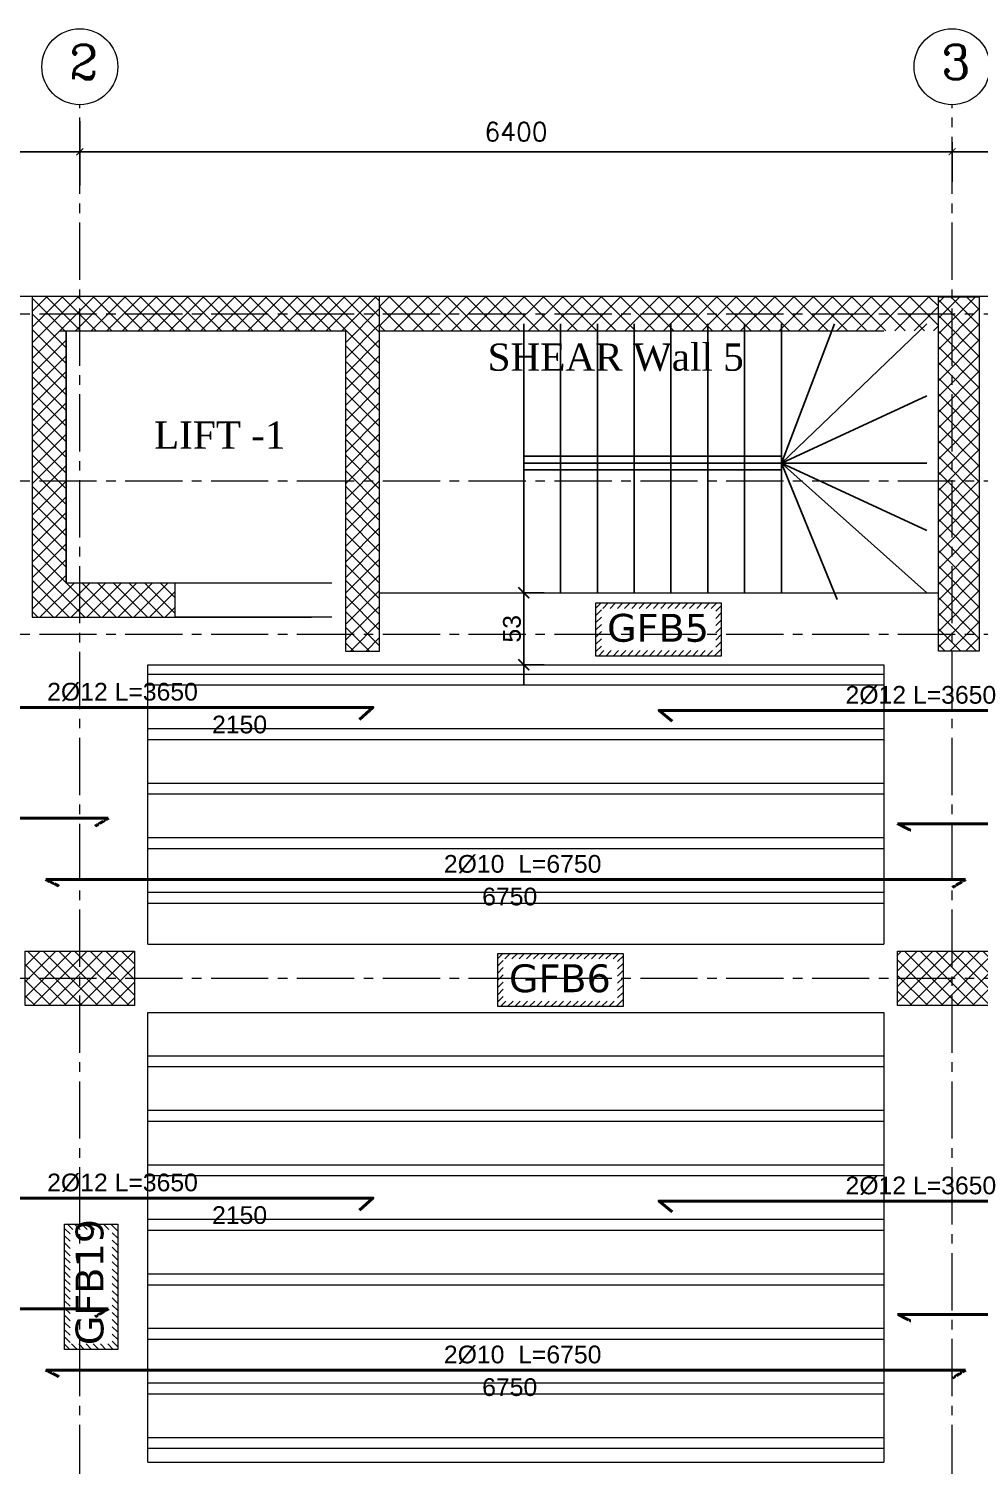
# Model space of a CAD drawing. Header units: inches. Extents: x -26151 to 62940, y -10194 to 246332.
# Drawn here: x 1778 to 2476, y 118994 to 120048 of the extents above; entities that cross this region are included whole.
import ezdxf

# ---------------------------------------------------------------- set-up
doc = ezdxf.new("R2010")
doc.units = ezdxf.units.IN
doc.header["$LTSCALE"] = 0.7
doc.header["$MEASUREMENT"] = 0
for name, pattern in [('ACAD_ISO10W100', [18, 12, -3, 0, -3]), ('CENTER2', [1.125, 0.75, -0.125, 0.125, -0.125]), ('DASHED2', [0.375, 0.25, -0.125])]:
    doc.linetypes.add(name, pattern=pattern)
doc.layers.get('0').update_dxf_attribs({"lineweight": 13})
doc.layers.get('Defpoints').update_dxf_attribs({"lineweight": 5})
for name, color, linetype, lineweight in [('axis', 254, 'ACAD_ISO10W100', 9), ('BEAM', 5, 'Continuous', 0), ('COLUMN', 4, 'Continuous', 20), ('dim', 1, 'Continuous', 25), ('hach', 9, 'Continuous', 9), ('hach 1', 254, 'Continuous', 9), ('hatch', 9, 'Continuous', 9), ('TEXT', 3, 'Continuous', 25), ('top renforcment', 7, 'Continuous', 40)]:
    doc.layers.add(name, color=color, linetype=linetype, lineweight=lineweight)
doc.layers.add('FURNITURE', color=4, linetype='Continuous')
doc.styles.add('100', font='romans.shx', dxfattribs={"height": 13.5})
doc.styles.add('GENERATED_STYLE_4', font='verdanai.ttf')
doc.styles.add('QW', font='times.ttf', dxfattribs={"height": 15})
doc.styles.add('romanc', font='verdana.ttf', dxfattribs={"height": 250})
doc.styles.get("Standard").update_dxf_attribs({"font": 'arial.ttf', "height": 13})
doc.dimstyles.new('abr100', dxfattribs={"dimtxt": 15, "dimasz": 5, "dimexe": 7, "dimexo": 7, "dimgap": 8, "dimtad": 1, "dimdec": 0, "dimlfac": 10, "dimzin": 4, "dimdsep": 46, "dimtxsty": '100', "dimblk": 'ARCHTICK', "dimcen": 0.09, "dimdle": 7, "dimclrd": 1, "dimclre": 8, "dimclrt": 2, "dimadec": 0, "dimazin": 1, "dimtfac": 1, "dimtdec": 0, "dimtix": 1, "dimtofl": 0, "dimtmove": 0, "dimatfit": 3, "dimldrblk": 'ARCHTICK', "dimfxl": 0, "dimtolj": 1, "dimtzin": 0, "dimlwd": -1, "dimlwe": -1, "dimarcsym": 0})
doc.dimstyles.get("Standard").update_dxf_attribs({"dimtxt": 13, "dimasz": 5, "dimexe": 0.18, "dimexo": 0.0625, "dimgap": 6, "dimtad": 1, "dimdec": 0, "dimlfac": 10, "dimzin": 0, "dimdsep": 46, "dimtxsty": 'Standard', "dimblk": 'ARCHTICK', "dimcen": 0.09, "dimse1": 1, "dimse2": 1, "dimclrd": 1, "dimclre": 7, "dimclrt": 3, "dimadec": 0, "dimazin": 0, "dimtfac": 1, "dimtdec": 0, "dimtix": 1, "dimtofl": 0, "dimtmove": 0, "dimatfit": 3, "dimldrblk": 'ARCHTICK', "dimfxl": 0, "dimtolj": 1, "dimtzin": 0, "dimarcsym": 0})
doc.dimstyles.new('STANDARD$0', dxfattribs={"dimscale": 0, "dimtxt": 50, "dimasz": 8, "dimexe": 15, "dimexo": 0.0625, "dimgap": 2, "dimtad": 1, "dimdec": 0, "dimzin": 0, "dimdsep": 46, "dimtxsty": 'Standard', "dimblk1": 'ARCHTICK', "dimblk2": 'ARCHTICK', "dimsah": 1, "dimcen": 0.09, "dimdle": 15, "dimclrd": 3, "dimclre": 3, "dimclrt": 3, "dimazin": 0, "dimtfac": 1, "dimtdec": 0, "dimtofl": 0, "dimtmove": 1, "dimatfit": 3, "dimldrblk": 'ARCHTICK', "dimfxl": 0, "dimtolj": 1, "dimtzin": 0, "dimarcsym": 0})
pattern_1 = [(45, (-460744.624, -142662.6286), (-5.7452426, 5.7452426), []), (135, (-460744.624, -142662.6286), (-5.7452426, -5.7452426), [])]

# ---------------------------------------------------------------- blocks, each defined once
blk = doc.blocks.new('_ArchTick')
at = {"color": 0, "linetype": 'ByBlock', "lineweight": 0, "const_width": 0.15}
blk.add_lwpolyline([(-0.5, -0.5), (0.5, 0.5)], dxfattribs=at)
blk = doc.blocks.new('*D132')
at = {"layer": 'Defpoints', "color": 0, "transparency": 16777216}
for p in [(1815.6, 119957.4), (1363.6, 119936.5), (1815.6, 119925.7)]:
    blk.add_point(p, dxfattribs=at)
at = {"layer": 'dim', "color": 8, "transparency": 16777216}
for p, q in [((1363.6, 119943.5), (1363.6, 119964.4)), ((1815.6, 119932.7), (1815.6, 119964.4))]:
    blk.add_line(p, q, dxfattribs=at)
at = {"layer": 'dim', "color": 1, "transparency": 16777216}
blk.add_line((1356.6, 119957.4), (1822.6, 119957.4), dxfattribs=at)
at = {"layer": 'dim', "color": 1, "transparency": 16777216, "xscale": 5, "yscale": 5, "zscale": 5, "rotation": 180}
blk.add_blockref('_ArchTick', (1363.6, 119957.4), dxfattribs=at)
at = {"layer": 'dim', "color": 1, "transparency": 16777216, "xscale": 5, "yscale": 5, "zscale": 5}
blk.add_blockref('_ArchTick', (1815.6, 119957.4), dxfattribs=at)
at = {"layer": 'dim', "color": 2, "transparency": 16777216, "insert": (1589.6, 119972.1), "char_height": 13.5, "attachment_point": 5, "style": '100'}
blk.add_mtext('\\A1;4520', dxfattribs=at)
blk = doc.blocks.new('*D133')
at = {"layer": 'Defpoints', "color": 0, "transparency": 16777216}
for p in [(2455.6, 119960.4), (2907.6, 119957.4), (2907.6, 119939.1)]:
    blk.add_point(p, dxfattribs=at)
at = {"layer": 'dim', "color": 8, "transparency": 16777216}
for p, q in [((2907.6, 119946.1), (2907.6, 119964.4)), ((2455.6, 119953.4), (2455.6, 119950.4))]:
    blk.add_line(p, q, dxfattribs=at)
at = {"layer": 'dim', "color": 1, "transparency": 16777216}
blk.add_line((2448.6, 119957.4), (2914.6, 119957.4), dxfattribs=at)
at = {"layer": 'dim', "color": 1, "transparency": 16777216, "xscale": 5, "yscale": 5, "zscale": 5, "rotation": 180}
blk.add_blockref('_ArchTick', (2455.6, 119957.4), dxfattribs=at)
at = {"layer": 'dim', "color": 1, "transparency": 16777216, "xscale": 5, "yscale": 5, "zscale": 5}
blk.add_blockref('_ArchTick', (2907.6, 119957.4), dxfattribs=at)
at = {"layer": 'dim', "color": 2, "transparency": 16777216, "insert": (2681.6, 119972.1), "char_height": 13.5, "attachment_point": 5, "style": '100'}
blk.add_mtext('\\A1;4520', dxfattribs=at)
blk = doc.blocks.new('*D146')
at = {"layer": 'Defpoints', "color": 0, "transparency": 16777216}
for p in [(1815.6, 119987), (2455.6, 119957.4), (2455.6, 119928.3)]:
    blk.add_point(p, dxfattribs=at)
at = {"layer": 'dim', "color": 8, "transparency": 16777216}
for p, q in [((1815.6, 119980), (1815.6, 119950.4)), ((2455.6, 119935.3), (2455.6, 119964.4))]:
    blk.add_line(p, q, dxfattribs=at)
at = {"layer": 'dim', "color": 1, "transparency": 16777216}
blk.add_line((1808.6, 119957.4), (2462.6, 119957.4), dxfattribs=at)
at = {"layer": 'dim', "color": 1, "transparency": 16777216, "xscale": 5, "yscale": 5, "zscale": 5, "rotation": 180}
blk.add_blockref('_ArchTick', (1815.6, 119957.4), dxfattribs=at)
at = {"layer": 'dim', "color": 1, "transparency": 16777216, "xscale": 5, "yscale": 5, "zscale": 5}
blk.add_blockref('_ArchTick', (2455.6, 119957.4), dxfattribs=at)
at = {"layer": 'dim', "color": 2, "transparency": 16777216, "insert": (2135.6, 119972.1), "char_height": 13.5, "attachment_point": 5, "style": '100'}
blk.add_mtext('\\A1;6400', dxfattribs=at)
blk = doc.blocks.new('*D147')
at = {"layer": 'Defpoints', "color": 0, "transparency": 16777216}
for p in [(1191.5, 119083.4, -19467.6), (1836.6, 119083.4, -59863), (1836.6, 119083.4)]:
    blk.add_point(p, dxfattribs=at)
at = {"layer": 'TEXT', "color": 3, "transparency": 16777216, "insert": (1562.2, 119096.1), "char_height": 13, "attachment_point": 5}
blk.add_mtext('\\A1;6451', dxfattribs=at)
blk = doc.blocks.new('*D148')
at = {"layer": 'Defpoints', "color": 0, "transparency": 16777216}
for p in [(1191.4, 119108.6), (1836.6, 119108.6, -19467.6), (1836.6, 119106.9)]:
    blk.add_point(p, dxfattribs=at)
at = {"layer": 'TEXT', "color": 3, "transparency": 16777216, "insert": (1571.7, 119119.9), "char_height": 13, "attachment_point": 5}
blk.add_mtext('\\A1;2%%C10  L=6451', dxfattribs=at)
blk = doc.blocks.new('*D149')
at = {"layer": 'Defpoints', "color": 0, "transparency": 16777216}
for p in [(1790.6, 119038.4, -19467.6), (2465.6, 119038.4, -59863), (2465.6, 119038.4)]:
    blk.add_point(p, dxfattribs=at)
at = {"layer": 'TEXT', "color": 3, "transparency": 16777216, "insert": (2131, 119051.1), "char_height": 13, "attachment_point": 5}
blk.add_mtext('\\A1;6750', dxfattribs=at)
blk = doc.blocks.new('*D150')
at = {"layer": 'Defpoints', "color": 0, "transparency": 16777216}
for p in [(1790.5, 119063.6), (2465.6, 119063.6, -19467.6), (2465.6, 119061.9)]:
    blk.add_point(p, dxfattribs=at)
at = {"layer": 'TEXT', "color": 3, "transparency": 16777216, "insert": (2140.5, 119074.9), "char_height": 13, "attachment_point": 5}
blk.add_mtext('\\A1;2%%C10  L=6750', dxfattribs=at)
blk = doc.blocks.new('*D151')
at = {"layer": 'Defpoints', "color": 0, "transparency": 16777216}
for p in [(2415.6, 119079.3, -19467.6), (2930.6, 119079.3, -79330.7), (2930.6, 119079.3)]:
    blk.add_point(p, dxfattribs=at)
at = {"layer": 'TEXT', "color": 3, "transparency": 16777216, "insert": (2678.9, 119092), "char_height": 13, "attachment_point": 5}
blk.add_mtext('\\A1;5150', dxfattribs=at)
blk = doc.blocks.new('*D152')
at = {"layer": 'Defpoints', "color": 0, "transparency": 16777216}
for p in [(2415.5, 119104.5), (2930.6, 119104.5, -38935.3), (2930.6, 119102.8)]:
    blk.add_point(p, dxfattribs=at)
at = {"layer": 'TEXT', "color": 3, "transparency": 16777216, "insert": (2684.2, 119115.8), "char_height": 13, "attachment_point": 5}
blk.add_mtext('\\A1;%%C10 c/c120 L=5150', dxfattribs=at)
blk = doc.blocks.new('*D153')
at = {"layer": 'Defpoints', "color": 0, "transparency": 16777216}
for p in [(1815.6, 119164.7, -26473), (2030.6, 119164.7, -40395.4), (2030.6, 119164.7)]:
    blk.add_point(p, dxfattribs=at)
at = {"layer": 'TEXT', "color": 3, "transparency": 16777216, "insert": (1932.8, 119177.3), "char_height": 13, "attachment_point": 5}
blk.add_mtext('\\A1;2150', dxfattribs=at)
blk = doc.blocks.new('*D154')
at = {"layer": 'Defpoints', "color": 0, "transparency": 16777216}
for p in [(1665.6, 119189.8), (2030.6, 119189.8), (2030.6, 119188.1)]:
    blk.add_point(p, dxfattribs=at)
at = {"layer": 'TEXT', "color": 3, "transparency": 16777216, "insert": (1846.9, 119201.1), "char_height": 13, "attachment_point": 5}
blk.add_mtext('\\A1;2%%C12 L=3650', dxfattribs=at)
blk = doc.blocks.new('*D155')
at = {"layer": 'Defpoints', "color": 0, "transparency": 16777216}
for p in [(2455.6, 119162.5, -26473), (2605.6, 119162.5, -40395.4), (2605.6, 119162.5)]:
    blk.add_point(p, dxfattribs=at)
at = {"layer": 'TEXT', "color": 3, "transparency": 16777216, "insert": (2532, 119175.1), "char_height": 13, "attachment_point": 5}
blk.add_mtext('\\A1;1500', dxfattribs=at)
blk = doc.blocks.new('*D156')
at = {"layer": 'Defpoints', "color": 0, "transparency": 16777216}
for p in [(2240.6, 119187.6), (2605.6, 119187.6), (2605.6, 119185.9)]:
    blk.add_point(p, dxfattribs=at)
at = {"layer": 'TEXT', "color": 3, "transparency": 16777216, "insert": (2432.7, 119198.9), "char_height": 13, "attachment_point": 5}
blk.add_mtext('\\A1;2%%C12 L=3650', dxfattribs=at)
blk = doc.blocks.new('*D172')
at = {"layer": 'Defpoints', "color": 0, "transparency": 16777216}
for p in [(1191.5, 119443.4, -19467.6), (1836.6, 119443.4, -59863), (1836.6, 119443.4)]:
    blk.add_point(p, dxfattribs=at)
at = {"layer": 'TEXT', "color": 3, "transparency": 16777216, "insert": (1562.2, 119456), "char_height": 13, "attachment_point": 5}
blk.add_mtext('\\A1;6451', dxfattribs=at)
blk = doc.blocks.new('*D173')
at = {"layer": 'Defpoints', "color": 0, "transparency": 16777216}
for p in [(1191.4, 119468.5), (1836.6, 119468.5, -19467.6), (1836.6, 119466.8)]:
    blk.add_point(p, dxfattribs=at)
at = {"layer": 'TEXT', "color": 3, "transparency": 16777216, "insert": (1571.7, 119479.8), "char_height": 13, "attachment_point": 5}
blk.add_mtext('\\A1;2%%C10  L=6451', dxfattribs=at)
blk = doc.blocks.new('*D174')
at = {"layer": 'Defpoints', "color": 0, "transparency": 16777216}
for p in [(1790.6, 119398.4, -19467.6), (2465.6, 119398.4, -59863), (2465.6, 119398.4)]:
    blk.add_point(p, dxfattribs=at)
at = {"layer": 'TEXT', "color": 3, "transparency": 16777216, "insert": (2131, 119411), "char_height": 13, "attachment_point": 5}
blk.add_mtext('\\A1;6750', dxfattribs=at)
blk = doc.blocks.new('*D175')
at = {"layer": 'Defpoints', "color": 0, "transparency": 16777216}
for p in [(1790.5, 119423.5), (2465.6, 119423.5, -19467.6), (2465.6, 119421.8)]:
    blk.add_point(p, dxfattribs=at)
at = {"layer": 'TEXT', "color": 3, "transparency": 16777216, "insert": (2140.5, 119434.8), "char_height": 13, "attachment_point": 5}
blk.add_mtext('\\A1;2%%C10  L=6750', dxfattribs=at)
blk = doc.blocks.new('*D176')
at = {"layer": 'Defpoints', "color": 0, "transparency": 16777216}
for p in [(2415.6, 119439.3, -19467.6), (3320.6, 119439.3, -79330.7), (3320.6, 119439.3)]:
    blk.add_point(p, dxfattribs=at)
at = {"layer": 'TEXT', "color": 3, "transparency": 16777216, "insert": (2756.1, 119451.9), "char_height": 13, "attachment_point": 5}
blk.add_mtext('\\A1;9050', dxfattribs=at)
blk = doc.blocks.new('*D177')
at = {"layer": 'Defpoints', "color": 0, "transparency": 16777216}
for p in [(2415.5, 119464.4), (3320.6, 119464.4, -38935.3), (3320.6, 119462.7)]:
    blk.add_point(p, dxfattribs=at)
at = {"layer": 'TEXT', "color": 3, "transparency": 16777216, "insert": (2761.4, 119475.7), "char_height": 13, "attachment_point": 5}
blk.add_mtext('\\A1;%%C10 c/c120 L=9050', dxfattribs=at)
blk = doc.blocks.new('*D178')
at = {"layer": 'Defpoints', "color": 0, "transparency": 16777216}
for p in [(1815.6, 119524.6, -26473), (2030.6, 119524.6, -40395.4), (2030.6, 119524.6)]:
    blk.add_point(p, dxfattribs=at)
at = {"layer": 'TEXT', "color": 3, "transparency": 16777216, "insert": (1932.8, 119537.2), "char_height": 13, "attachment_point": 5}
blk.add_mtext('\\A1;2150', dxfattribs=at)
blk = doc.blocks.new('*D179')
at = {"layer": 'Defpoints', "color": 0, "transparency": 16777216}
for p in [(1665.6, 119549.8), (2030.6, 119549.8), (2030.6, 119548.1)]:
    blk.add_point(p, dxfattribs=at)
at = {"layer": 'TEXT', "color": 3, "transparency": 16777216, "insert": (1846.9, 119561.1), "char_height": 13, "attachment_point": 5}
blk.add_mtext('\\A1;2%%C12 L=3650', dxfattribs=at)
blk = doc.blocks.new('*D180')
at = {"layer": 'Defpoints', "color": 0, "transparency": 16777216}
for p in [(2455.6, 119522.4, -26473), (2605.6, 119522.4, -40395.4), (2605.6, 119522.4)]:
    blk.add_point(p, dxfattribs=at)
at = {"layer": 'TEXT', "color": 3, "transparency": 16777216, "insert": (2532, 119535), "char_height": 13, "attachment_point": 5}
blk.add_mtext('\\A1;1500', dxfattribs=at)
blk = doc.blocks.new('*D181')
at = {"layer": 'Defpoints', "color": 0, "transparency": 16777216}
for p in [(2240.6, 119547.5), (2605.6, 119547.5), (2605.6, 119545.8)]:
    blk.add_point(p, dxfattribs=at)
at = {"layer": 'TEXT', "color": 3, "transparency": 16777216, "insert": (2432.7, 119558.8), "char_height": 13, "attachment_point": 5}
blk.add_mtext('\\A1;2%%C12 L=3650', dxfattribs=at)
blk = doc.blocks.new('*D1828')
at = {"layer": 'Defpoints', "color": 0, "transparency": 16777216}
for p in [(2141.3, 119633.9), (2141.3, 119581.1), (2141.3, 119581.1)]:
    blk.add_point(p, dxfattribs=at)
at = {"layer": 'hach', "color": 3, "lineweight": -2, "transparency": 16777216}
for p, q in [((2141.3, 119648.9), (2141.3, 119566.1)), ((2141.3, 119633.9), (2156.3, 119633.9)), ((2141.3, 119581.1), (2156.3, 119581.1))]:
    blk.add_line(p, q, dxfattribs=at)
at = {"layer": 'hach', "color": 3, "lineweight": -2, "transparency": 16777216, "xscale": 8, "yscale": 8, "zscale": 8}
for p, rotation in [((2141.3, 119633.9), 90), ((2141.3, 119581.1), 270)]:
    blk.add_blockref('_ArchTick', p, dxfattribs=dict(at, rotation=rotation))
at = {"layer": 'hach', "color": 3, "transparency": 16777216, "insert": (2132.7, 119607.5), "char_height": 13, "attachment_point": 5, "rotation": 90}
blk.add_mtext('\\A1;53', dxfattribs=at)

msp = doc.modelspace()

# ---------------------------------------------------------------- hatches: boundary and pattern name
at = {"layer": 'hach 1', "linetype": 'ByBlock'}
h = msp.add_hatch(dxfattribs=at)
h.set_pattern_fill('ANSI31', color=256, scale=30, style=0)
h.set_pattern_definition([(45, (14651.6425, -51.693), (-2.65165043, 2.65165043), [])])
h.paths.add_polyline_path([(2286.19, 119626.47), (2194.25, 119626.47), (2194.25, 119587.47), (2286.19, 119587.47)])
h.paths.add_polyline_path([(2282.19, 119622.47), (2282.19, 119591.47), (2198.25, 119591.47), (2198.25, 119622.47)], flags=16)
h = msp.add_hatch(dxfattribs=at)
h.set_pattern_fill('ANSI31', color=256, scale=30, style=0)
h.set_pattern_definition([(45, (14579.614, -308.8137), (-2.65165043, 2.65165043), [])])
h.paths.add_polyline_path([(2214.16, 119369.35), (2122.22, 119369.35), (2122.22, 119330.35), (2214.16, 119330.35)])
h.paths.add_polyline_path([(2210.16, 119365.35), (2210.16, 119334.35), (2126.22, 119334.35), (2126.22, 119365.35)], flags=16)
h = msp.add_hatch(dxfattribs=at)
h.set_pattern_fill('ANSI31', color=256, scale=30, angle=90, style=0)
h.set_pattern_definition([(135, (121482.57, 131536.236), (-2.65165043, -2.65165043), [])])
h.paths.add_polyline_path([(1804.4, 119170.78), (1804.4, 119078.84), (1843.4, 119078.84), (1843.4, 119170.78)])
h.paths.add_polyline_path([(1808.4, 119166.78), (1839.4, 119166.78), (1839.4, 119082.84), (1808.4, 119082.84)], flags=16)
at = {"layer": 'hatch', "ltscale": 0.5}
h = msp.add_hatch(dxfattribs=at)
h.set_pattern_fill('NET', color=256, scale=80, angle=45, style=0)
h.set_pattern_definition([(45, (-460744.624, -142697.629), (-7.07106781, 7.07106781), []), (135, (-460744.624, -142697.629), (-7.07106781, -7.07106781), [])])
h.paths.add_polyline_path([(2253.82, 119851.08), (2183.83, 119851.08), (2183.83, 119838.58), (2253.82, 119838.58)])
h.paths.add_polyline_path([(2253.82, 119838.58), (2183.83, 119838.58), (2183.83, 119826.08), (2253.82, 119826.08)])
h.paths.add_polyline_path([(2370.4, 119838.58), (2253.82, 119838.58), (2253.82, 119826.08), (2370.4, 119826.08)])
h.paths.add_polyline_path([(2445.57, 119851.08), (2253.82, 119851.08), (2253.82, 119838.58), (2370.4, 119838.58), (2445.57, 119838.58)])
h.paths.add_polyline_path([(2445.57, 119838.58), (2370.4, 119838.58), (2370.4, 119826.08), (2415.57, 119826.08), (2445.57, 119826.08)])
h.paths.add_polyline_path([(2293.54, 119837.81), (2293.54, 119870.75), (2276.67, 119870.75), (2276.67, 119837.81)], flags=9)
h.paths.add_polyline_path([(2343.01, 119839.07), (2343.01, 119873.09), (2326.13, 119873.09), (2326.13, 119839.07)], flags=9)
h.paths.add_polyline_path([(2035.47, 119838.58), (2035.47, 119826.08), (2183.83, 119826.08), (2183.83, 119838.58)])
h.paths.add_polyline_path([(2035.47, 119851.08), (2035.47, 119838.58), (2183.83, 119838.58), (2183.83, 119851.08)])
h = msp.add_hatch(dxfattribs=at)
h.set_pattern_fill('NET', color=256, scale=65, angle=45, style=0)
h.set_pattern_definition([(45, (-428314.816, -142804.396), (-5.7452426, 5.7452426), []), (135, (-428314.816, -142804.396), (-5.7452426, -5.7452426), [])])
h.paths.add_polyline_path([(2035.57, 119591.08), (2035.57, 119851.08), (1780.57, 119851.25), (1780.57, 119616.08), (1885.57, 119616.08), (1885.57, 119641.08), (1805.57, 119641.08), (1805.57, 119826.08), (2010.57, 119826.08), (2010.57, 119641.08), (2010.57, 119616.08), (2010.57, 119591.08)])
h = msp.add_hatch(dxfattribs=at)
h.set_pattern_fill('NET', color=256, scale=65, angle=45, style=0)
h.set_pattern_definition([(45, (6583.046, -606.979), (-5.7452426, 5.7452426), []), (135, (6583.046, -606.979), (-5.7452426, -5.7452426), [])])
h.paths.add_polyline_path([(2475.54, 119851.03), (2475.54, 119591.03), (2445.54, 119591.03), (2445.54, 119851.03)])
h = msp.add_hatch(dxfattribs=at)
h.set_pattern_fill('NET', color=256, scale=65, angle=45, style=0)
h.set_pattern_definition(pattern_1)
h.paths.add_polyline_path([(1775.57, 119371.08), (1855.57, 119371.08), (1855.57, 119331.08), (1775.57, 119331.08)])
h = msp.add_hatch(dxfattribs=at)
h.set_pattern_fill('NET', color=256, scale=65, angle=45, style=0)
h.set_pattern_definition(pattern_1)
h.paths.add_polyline_path([(2415.57, 119371.08), (2495.57, 119371.08), (2495.57, 119331.08), (2415.57, 119331.08)])

# ---------------------------------------------------------------- linework, layer by layer
at = {"lineweight": 20}
for p, q in [((2000.57, 119641.08), (1885.57, 119641.08)), ((2000.57, 119616.08), (1885.57, 119616.08))]:
    msp.add_line(p, q, dxfattribs=at)
for centre in [(1815.55, 120019.84), (2455.55, 120019.84)]:
    msp.add_ellipse(centre, major_axis=(-0.02, 27.86), ratio=1, start_param=4.7118466, end_param=10.9950319, dxfattribs=at)
at = {"layer": 'axis', "linetype": 'CENTER2', "ltscale": 80}
for p, q in [((1815.57, 116398.51), (1815.57, 119991.98)), ((2455.57, 116398.51), (2455.57, 119991.98)), ((1029.87, 119838.58), (3637.12, 119838.58)), ((1029.87, 119716.08), (3637.12, 119716.08)), ((1029.87, 119603.58), (3637.12, 119603.58)), ((1029.87, 119351.08), (3637.12, 119351.08))]:
    msp.add_line(p, q, dxfattribs=at)
at = {"layer": 'BEAM', "linetype": 'Continuous'}
for p, q in [((1800.57, 119826.08), (1985.57, 119826.08)), ((2035.47, 119826.08), (2405.57, 119826.08)), ((2070.57, 119826.08), (2405.57, 119826.08)), ((2035.57, 119633.89), (2445.57, 119633.89)), ((1865.57, 119616.08), (1985.57, 119616.08)), ((1865.57, 119376.08), (1865.57, 119581.08)), ((1865.57, 119581.08), (2405.57, 119581.08)), ((2405.57, 119581.08), (2405.57, 119376.08)), ((1865.57, 119376.08), (2405.57, 119376.08)), ((1865.57, 119326.08), (2405.57, 119326.08)), ((1865.57, 118996.08), (1865.57, 119326.08)), ((2405.57, 119326.08), (2405.57, 118996.08)), ((1865.57, 118996.08), (2405.57, 118996.08))]:
    msp.add_line(p, q, dxfattribs=at)
at = {"layer": 'COLUMN'}
msp.add_lwpolyline([(2035.57, 119591.08), (2035.57, 119851.08), (1780.57, 119851.25), (1780.57, 119616.08), (1885.57, 119616.08), (1885.57, 119641.08), (1805.57, 119641.08), (1805.57, 119826.08), (2010.57, 119826.08), (2010.57, 119641.08), (2010.57, 119641.08), (2010.57, 119641.08), (2010.57, 119616.08), (2010.57, 119616.08), (2010.57, 119591.08), (2035.57, 119591.08), (2035.57, 119591.08)], dxfattribs=at)
for points in [[(2475.57, 119851.08), (2475.57, 119591.08), (2445.57, 119591.08), (2445.57, 119851.08)], [(1775.57, 119371.08), (1855.57, 119371.08), (1855.57, 119331.08), (1775.57, 119331.08)], [(2415.57, 119371.08), (2495.57, 119371.08), (2495.57, 119331.08), (2415.57, 119331.08)]]:
    msp.add_lwpolyline(points, close=True, dxfattribs=at)
at = {"layer": 'FURNITURE', "ltscale": 3}
for p, q in [((2141.33, 119633.89), (2141.33, 119831.25)), ((2168.33, 119633.89), (2168.33, 119831.25)), ((2195.33, 119633.89), (2195.33, 119831.25)), ((2222.33, 119633.89), (2222.33, 119831.25)), ((2249.33, 119633.89), (2249.33, 119831.25)), ((2276.33, 119633.89), (2276.33, 119831.25)), ((2303.33, 119633.89), (2303.33, 119831.25)), ((2330.33, 119633.89), (2330.33, 119831.25)), ((2437.19, 119831.25), (2330.33, 119729.04)), ((2330.33, 119729.04), (2369.25, 119831.25)), ((2330.33, 119729.04), (2437.19, 119778.43)), ((2330.33, 119734.04), (2141.33, 119734.04)), ((2330.33, 119729.04), (2141.33, 119729.04)), ((2330.33, 119729.04), (2437.19, 119729.04)), ((2437.19, 119633.89), (2330.33, 119729.04)), ((2330.33, 119729.04), (2437.19, 119679.65)), ((2330.33, 119729.04), (2371.16, 119628.89)), ((2330.33, 119724.04), (2141.33, 119724.04))]:
    msp.add_line(p, q, dxfattribs=at)
at = {"layer": 'hach', "color": 0}
for p, q in [((1780.57, 119851.08), (1780.57, 119616.08)), ((1805.57, 119826.08), (1805.57, 119641.08)), ((2010.57, 119826.08), (2010.57, 119641.08))]:
    msp.add_line(p, q, dxfattribs=at)
at = {"layer": 'hach', "linetype": 'ByBlock'}
for p, q in [((2405.57, 119574.08), (1865.57, 119574.08)), ((2405.57, 119566.08), (1865.57, 119566.08)), ((2405.57, 119534.08), (1865.57, 119534.08)), ((2405.57, 119526.08), (1865.57, 119526.08)), ((2405.57, 119494.08), (1865.57, 119494.08)), ((2405.57, 119486.08), (1865.57, 119486.08)), ((2405.57, 119454.08), (1865.57, 119454.08)), ((2405.57, 119446.08), (1865.57, 119446.08)), ((2405.57, 119414.08), (1865.57, 119414.08)), ((2405.57, 119406.08), (1865.57, 119406.08)), ((2405.57, 119294.08), (1865.57, 119294.08)), ((2405.57, 119286.08), (1865.57, 119286.08)), ((2405.57, 119254.08), (1865.57, 119254.08)), ((2405.57, 119246.08), (1865.57, 119246.08)), ((2405.57, 119214.08), (1865.57, 119214.08)), ((2405.57, 119206.08), (1865.57, 119206.08)), ((2405.57, 119174.08), (1865.57, 119174.08)), ((2405.57, 119166.08), (1865.57, 119166.08)), ((2405.57, 119134.08), (1865.57, 119134.08)), ((2405.57, 119126.08), (1865.57, 119126.08)), ((2405.57, 119094.08), (1865.57, 119094.08)), ((2405.57, 119086.08), (1865.57, 119086.08)), ((2405.57, 119054.08), (1865.57, 119054.08)), ((2405.57, 119046.08), (1865.57, 119046.08)), ((2405.57, 119014.08), (1865.57, 119014.08)), ((2405.57, 119006.08), (1865.57, 119006.08))]:
    msp.add_line(p, q, dxfattribs=at)
at = {"layer": 'hach', "color": 2}
msp.add_lwpolyline([(1188.57, 119851.25), (1188.49, 118976.08), (1158.57, 118976.08), (1158.57, 118616.33), (1128.63, 118616.33), (1128.63, 118196.62), (1158.57, 118196.62), (1158.57, 116896.08), (1786.54, 116896.08), (1786.54, 116706.51), (1846.54, 116706.51), (1846.54, 116585.53), (2426.86, 116585.53), (2426.86, 116705.51), (2486.86, 116705.51), (2486.86, 116900.76), (3032.33, 116900.76), (3032.33, 119090.79), (3390.74, 119090.79), (3261.01, 119851.25), (1188.57, 119851.25)], dxfattribs=at)
at = {"layer": 'hach 1', "linetype": 'ByBlock'}
for points in [[(2194.25, 119626.47), (2286.19, 119626.47), (2286.19, 119587.47), (2194.25, 119587.47)], [(2122.22, 119369.35), (2214.16, 119369.35), (2214.16, 119330.35), (2122.22, 119330.35)], [(1804.4, 119078.84), (1804.4, 119170.78), (1843.4, 119170.78), (1843.4, 119078.84)]]:
    msp.add_lwpolyline(points, close=True, dxfattribs=at)
at = {"layer": 'top renforcment', "color": 3}
for points, elevation in [([(1675.31, 119541.92), (1665.57, 119549.79), (2030.57, 119549.79), (2020.83, 119540.91)], -18919.03), ([(2250.31, 119539.71), (2240.57, 119547.57), (2605.57, 119547.58), (2595.83, 119538.69)], -18919.03), ([(1675.31, 119182), (1665.57, 119189.87), (2030.57, 119189.87), (2020.83, 119180.99)], -13009.85), ([(2250.31, 119179.79), (2240.57, 119187.66), (2605.57, 119187.66), (2595.83, 119178.78)], -13009.85)]:
    msp.add_lwpolyline(points, dxfattribs=dict(at, elevation=elevation))
at = {"layer": 'top renforcment', "color": 4, "linetype": 'DASHED2', "ltscale": 2}
for points, elevation in [([(1201.18, 119463.75), (1191.43, 119468.56), (1836.57, 119468.56), (1826.83, 119462.74)], -11818.36), ([(2425.28, 119459.65), (2415.53, 119464.45), (3320.57, 119464.46), (3310.83, 119458.64)], -11818.36), ([(1800.28, 119418.75), (1790.53, 119423.55), (2465.56, 119423.56), (2455.82, 119417.74)], -11818.36), ([(1201.18, 119103.84), (1191.43, 119108.64), (1836.57, 119108.64), (1826.83, 119102.82)], -5909.18), ([(2425.28, 119099.73), (2415.53, 119104.53), (2930.57, 119104.54), (2920.83, 119098.72)], -5909.18), ([(1800.28, 119058.83), (1790.53, 119063.64), (2465.56, 119063.64), (2455.82, 119057.82)], -5909.18)]:
    msp.add_lwpolyline(points, dxfattribs=dict(at, elevation=elevation))

# ---------------------------------------------------------------- texts
at = {"layer": 'TEXT', "color": 7, "style": 'QW'}
for s, p in [('SHEAR Wall 5', (2114.81, 119796.79)), ('LIFT -1', (1870.02, 119739.63))]:
    msp.add_text(s, height=20, dxfattribs=at).set_placement(p)
at = {"layer": 'TEXT', "color": 2, "style": 'romanc'}
for s, p in [('GFB5', (2202.45, 119598.04)), ('GFB6', (2130.42, 119340.92))]:
    msp.add_text(s, height=20.4, dxfattribs=at).set_placement(p)
msp.add_text('GFB19', height=20.4, rotation=90, dxfattribs=at).set_placement((1832.84, 119081.95))
at = {"layer": 'TEXT', "char_height": 25, "attachment_point": 1, "style": 'GENERATED_STYLE_4'}
for s, insert in [('{\\Fromanc|c0;2}', (1807.64, 120035.78)), ('{\\Fromanc|c0;3}', (2447.64, 120035.78))]:
    msp.add_mtext(s, dxfattribs=dict(at, insert=insert))

# ---------------------------------------------------------------- dimensions: what is measured, and where the dimension line sits
at = {"layer": 'dim'}
for base, p1, p2, picture, middle in [((1815.57, 119957.35), (1363.57, 119936.47), (1815.57, 119925.69), '*D132', (1589.57, 119972.1)), ((2455.57, 119957.35), (1815.57, 119986.98), (2455.57, 119928.32), '*D146', (2135.57, 119972.1)), ((2907.57, 119957.35), (2455.57, 119960.44), (2907.57, 119939.12), '*D133', (2681.57, 119972.1))]:
    dim = msp.add_linear_dim(base=base, p1=p1, p2=p2, dimstyle='abr100', dxfattribs=at)
    dim.commit()
    dim.dimension.update_dxf_attribs({"geometry": picture, "text_midpoint": middle})
at = {"layer": 'hach', "color": 4}
dim = msp.add_linear_dim(base=(2141.33, 119581.08), p1=(2141.33, 119633.89), p2=(2141.33, 119581.08), angle=90, dimstyle='STANDARD$0', override={"dimscale": 1, "dimfxl": 1.25}, dxfattribs=at)
dim.commit()
dim.dimension.update_dxf_attribs({"geometry": '*D1828', "text_midpoint": (2132.68, 119607.49)})
at = {"layer": 'TEXT'}
for base, p1, p2, text, picture, middle in [((2030.57, 119548.06, -5909.18), (1665.57, 119549.76, -5909.18), (2030.57, 119549.76, -5909.18), '2%%C12 L=<>', '*D179', (1846.95, 119548.06, -5909.18)), ((2605.57, 119545.85, -5909.18), (2240.57, 119547.54, -5909.18), (2605.57, 119547.54, -5909.18), '2%%C12 L=<>', '*D181', (2432.7, 119545.85, -5909.18)), ((1836.57, 119466.83, 1191.5), (1191.43, 119468.53, 1191.5), (1836.57, 119468.53, -18276.14), '2%%C10  L=<>', '*D173', (1571.73, 119466.83, 1191.5)), ((3320.57, 119462.73, 1191.5), (2415.53, 119464.42, 1191.5), (3320.57, 119464.42, -37743.78), '%%C10 c/c120 L=<>', '*D177', (2761.37, 119462.73, 1191.5)), ((2465.56, 119421.83, 1191.5), (1790.53, 119423.52, 1191.5), (2465.56, 119423.52, -18276.14), '2%%C10  L=<>', '*D175', (2140.53, 119421.83, 1191.5)), ((2030.57, 119188.14), (1665.57, 119189.84), (2030.57, 119189.84), '2%%C12 L=<>', '*D154', (1846.95, 119188.14)), ((2605.57, 119185.93), (2240.57, 119187.63), (2605.57, 119187.63), '2%%C12 L=<>', '*D156', (2432.7, 119185.93)), ((1836.57, 119106.91, 7100.68), (1191.43, 119108.61, 7100.68), (1836.57, 119108.61, -12366.96), '2%%C10  L=<>', '*D148', (1571.73, 119106.91, 7100.68)), ((2930.57, 119102.81, 7100.68), (2415.53, 119104.51, 7100.68), (2930.57, 119104.51, -31834.6), '%%C10 c/c120 L=<>', '*D152', (2684.24, 119102.81, 7100.68)), ((2465.56, 119061.91, 7100.68), (1790.53, 119063.61, 7100.68), (2465.56, 119063.61, -12366.96), '2%%C10  L=<>', '*D150', (2140.53, 119061.91, 7100.68))]:
    dim = msp.add_linear_dim(base=base, p1=p1, p2=p2, text=text, dimstyle='Standard', override={"dimsd1": 1, "dimsd2": 1, "dimfxl": 0.1, "dimfxlon": 1}, dxfattribs=at)
    dim.commit()
    dim.dimension.update_dxf_attribs({"geometry": picture, "text_midpoint": middle, "dimtype": 160})
for base, p1, p2, picture, middle in [((2030.57, 119524.59, 6457.78), (1815.57, 119524.59, -20015.2), (2030.57, 119524.59, -33937.6), '*D178', (1932.77, 119524.59, 6457.78)), ((2605.57, 119522.38, 6457.78), (2455.57, 119522.38, -20015.2), (2605.57, 119522.38, -33937.6), '*D180', (2532, 119522.38, 6457.78)), ((1836.57, 119443.36, 13558.46), (1191.47, 119443.36, -5909.18), (1836.57, 119443.36, -46304.56), '*D172', (1562.23, 119443.36, 13558.46)), ((3320.57, 119439.26, 13558.46), (2415.57, 119439.26, -5909.18), (3320.57, 119439.26, -65772.2), '*D176', (2756.07, 119439.26, 13558.46)), ((2465.56, 119398.36, 13558.46), (1790.57, 119398.36, -5909.18), (2465.56, 119398.36, -46304.56), '*D174', (2131.03, 119398.36, 13558.46)), ((2030.57, 119164.67, 12366.96), (1815.57, 119164.67, -14106.02), (2030.57, 119164.67, -28028.42), '*D153', (1932.77, 119164.67, 12366.96)), ((2605.57, 119162.46, 12366.96), (2455.57, 119162.46, -14106.02), (2605.57, 119162.46, -28028.42), '*D155', (2532, 119162.46, 12366.96)), ((1836.57, 119083.44, 19467.64), (1191.47, 119083.44), (1836.57, 119083.44, -40395.38), '*D147', (1562.23, 119083.44, 19467.64)), ((2930.57, 119079.34, 19467.64), (2415.57, 119079.34), (2930.57, 119079.34, -59863.02), '*D151', (2678.93, 119079.34, 19467.64)), ((2465.56, 119038.44, 19467.64), (1790.57, 119038.44), (2465.56, 119038.44, -40395.38), '*D149', (2131.03, 119038.44, 19467.64))]:
    dim = msp.add_linear_dim(base=base, p1=p1, p2=p2, angle=360, dimstyle='Standard', override={"dimsd1": 1, "dimsd2": 1, "dimfxl": 0.1, "dimfxlon": 1}, dxfattribs=at)
    dim.commit()
    dim.dimension.update_dxf_attribs({"geometry": picture, "text_midpoint": middle, "dimtype": 161})

doc.saveas('drawing.dxf')
